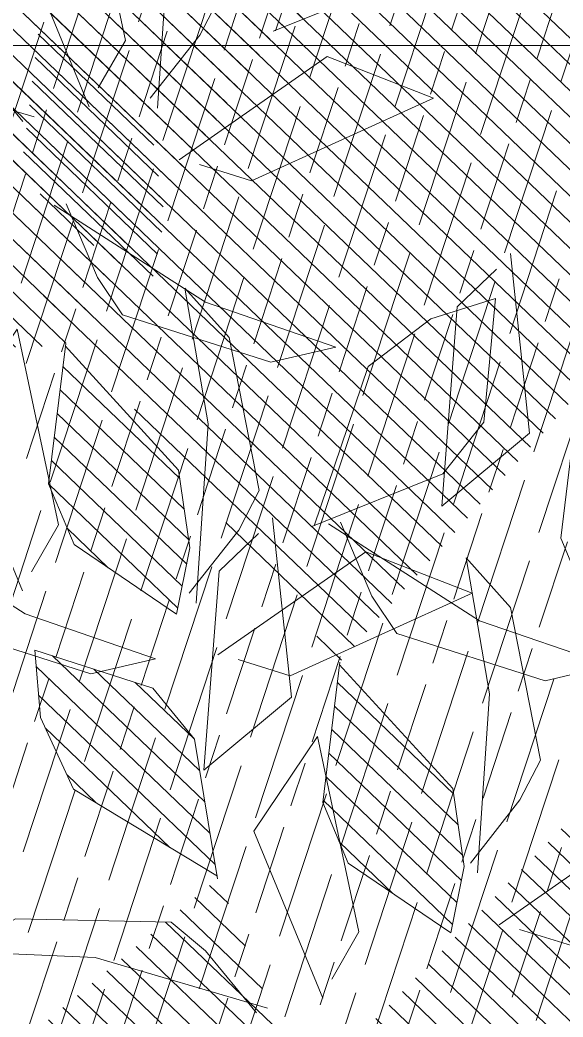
# Model space of a CAD drawing. Header units: millimetres. Extents: x 29001 to 40804, y -8833 to -5892.
# Drawn here: x 29478.02 to 29480.99, y -8282.2 to -8276.74 of the extents above; entities that cross this region are included whole.
import ezdxf

# ---------------------------------------------------------------- set-up
doc = ezdxf.new("R2010")
doc.units = ezdxf.units.MM
doc.layers.get('0').update_dxf_attribs({"lineweight": 0})
for name, color, linetype, lineweight in [('250', 250, 'Continuous', 0), ('252', 252, 'Continuous', 0), ('xxx_Auto_Tefris_Tefris', 32, 'Continuous', 0)]:
    doc.layers.add(name, color=color, linetype=linetype, lineweight=lineweight)
pattern_1 = [(44.99999999999999, (-1654801.431530525, 54992.85112506725), (-0.0105615167030975, 0.0105615167030975), [])]
pattern_2 = [(44.99999999999999, (-1654801.513832474, 54996.58392904807), (-0.0105615167030975, 0.0105615167030975), [])]

# ---------------------------------------------------------------- blocks, each defined once
blk = doc.blocks.new('cc')
at = {"color": 66, "linetype": 'Continuous', "true_color": 0x608d07}
for p, q in [((-0.5048582268937025, 0.5108976027695462), (-0.789224294889209, 0.675076428675311)), ((-0.7127127912935975, 0.4792405884927575), (-0.997078859287285, 0.6434194143967034)), ((-0.6230038125850115, 0.5032780369856482), (-0.7936234533826791, 0.6017853325301985)), ((-1.043112099572681, 0.3666729122596735), (-1.327478167566369, 0.5308517381654383)), ((-0.9347856591211894, 0.4557925156150304), (-1.020095479518204, 0.5050461633873056)), ((-0.6033655224346148, 0.3402779619700596), (-0.8877315904301213, 0.5044567878758244)), ((-0.8112200868345099, 0.3086209476950899), (-1.095586154830016, 0.4727997735990357)), ((-0.4950390819867607, 0.4293975653308735), (-0.5803489023874135, 0.4786512131013296)), ((-0.3714735097000812, 0.2822259974054759), (-0.6558395776937687, 0.4464048233094218)), ((-0.7215111081259238, 0.3326583961879805), (-0.8921307489235915, 0.4311656917307118)), ((-1.141619395117232, 0.1960532714656438), (-1.425985463110919, 0.3602320973695896)), ((-1.033292954658464, 0.2851728748137248), (-1.118602775057298, 0.3344265225859999)), ((-0.7018728179773461, 0.1696583211723919), (-0.9862388859728526, 0.3338371470781567)), ((-0.593546377527673, 0.2587779245313868), (-0.6788561979283259, 0.308031572303662)), ((-0.2621262408410985, 0.143263370884597), (-0.546492308834786, 0.3074421967885428)), ((-1.259764980801265, 0.1884337056744698), (-1.430384621597113, 0.2869410012190201)), ((-0.9097273823808791, 0.1380013068992412), (-1.194093450374567, 0.302180132805006)), ((-0.4699808052428125, 0.1116063566096273), (-0.7543468732365, 0.2757851825135731)), ((-0.8200184036631981, 0.1620387553866749), (-0.9906380444608658, 0.2605460509294062)), ((-0.3802718265324074, 0.1356438051025179), (-0.5508914673300751, 0.2341511006470682)), ((-1.240126690658144, 0.02543363066615711), (-1.524492758651832, 0.1896124565719219)), ((-1.447981255059858, -0.006223383608812583), (-1.732347323055365, 0.1579554422969522)), ((-1.131800250204833, 0.1145532340178761), (-1.217110070601848, 0.1638068817919702)), ((-0.8003801135218964, -0.0009613196216378128), (-1.084746181517403, 0.163217506284127)), ((-1.00823467792361, -0.0326183338984265), (-1.292600745919117, 0.1315604920073383)), ((-0.6920536730667664, 0.08815828373008117), (-0.7773634934656002, 0.1374119315005373)), ((-0.3606335363838298, -0.02735626991307072), (-0.6449996043793362, 0.1368225559908751)), ((-1.358272276343996, 0.01781406487862114), (-1.528891917141664, 0.1163213604231714)), ((-0.2523070959359757, 0.06176333344592422), (-0.3376169163348095, 0.1110169812181994)), ((-0.9185256992095674, -0.008580885409173789), (-1.089145340007235, 0.0899264101353765)), ((-0.5684881007873628, -0.05901328418622143), (-0.8528541687810502, 0.1051655417177244)), ((-0.1287415236474772, -0.08540823447947332), (-0.4131075916429836, 0.0787705914262915)), ((-0.4787791220715008, -0.03497583569878771), (-0.6493987628673494, 0.06353145984576258)), ((-0.03903254494071007, -0.06137078598294465), (-0.2096521857383777, 0.03713650956160564)), ((-1.338633986202694, -0.1451860101296916), (-1.623000054196382, 0.01899281577607326)), ((-1.230307545745745, -0.0560664067761536), (-1.315617366146398, -0.006812759005697444)), ((-0.8988874090628087, -0.1715809604211245), (-1.183253477056496, -0.007402134515359649)), ((-1.106741973468161, -0.2032379746960942), (-1.391108041461848, -0.03905914878851036)), ((-0.7905609686113166, -0.08246135706576752), (-0.8758707890119695, -0.03320770929349237)), ((-0.4591408319301991, -0.1979759107089194), (-0.7435068999238865, -0.03379708480315458)), ((-1.456779571892184, -0.1528055759154086), (-1.627399212689852, -0.05429828037267725)), ((-0.6669953963300941, -0.2296329249838891), (-0.9513614643256005, -0.06545409907994326)), ((-0.350814391475069, -0.1088563073535624), (-0.4361242118720838, -0.05960265958310629)), ((-0.01939425479031343, -0.2243708609985333), (-0.3037603227840009, -0.06019203509458748)), ((-1.01703299475048, -0.1792005262050225), (-1.187652635548147, -0.08069323066229117)), ((-0.577286417616051, -0.2055954764946364), (-0.7479060584137187, -0.1070881809500861)), ((-0.2272488191920274, -0.256027875273503), (-0.5116148871875339, -0.09184904936955718)), ((0.2124977579460392, -0.2824228255649359), (-0.07186831004764827, -0.1182439996591711)), ((-0.1375398404798034, -0.2319904267824313), (-0.3081594812774711, -0.1334831312397)), ((-1.328814841293934, -0.2266860475720023), (-1.414124661694586, -0.1774323997997271)), ((-0.997394704607359, -0.3422006012169732), (-1.281760772602865, -0.1780217753112083)), ((-1.205249269009073, -0.3738576154919429), (-1.489615337004579, -0.209678789586178)), ((-0.8890682641558669, -0.2530809978616162), (-0.9743780845528818, -0.2038273500893411)), ((-0.5576481274692924, -0.3685955515065871), (-0.8420141954647988, -0.2044167256026412)), ((-0.7655026918728254, -0.4002525657815568), (-1.049868759868332, -0.2360737398776109)), ((-0.4493216870196193, -0.2794759481512301), (-0.5346315074184531, -0.230222300378955)), ((-0.1179015503348637, -0.394990501794382), (-0.4022676183303702, -0.2308116758904362)), ((-1.115540290298668, -0.3498201669990522), (-1.286159931096336, -0.2513128714563209)), ((-0.009575109881552635, -0.305870898439025), (-0.09488493028220546, -0.2566172506667499)), ((0.3218450268032029, -0.4213854520876339), (0.03747895880951546, -0.2572066261818691)), ((-0.6757937131606013, -0.3762151172904851), (-0.84641335395645, -0.2777078217459348)), ((-0.3257561147365777, -0.4266475160711707), (-0.6101221827302652, -0.2624686901672248)), ((-0.2360471360243537, -0.40261006757828), (-0.4066667768220213, -0.3041027720355487)), ((0.1139904624014889, -0.4530424663607846), (-0.1703756055921986, -0.2888636404550198)), ((-1.095902000148271, -0.5128202420146408), (-1.380268068143778, -0.348641416108876)), ((0.203699441113713, -0.4290050178660749), (0.03307980031604529, -0.3304977223233436)), ((-0.9875755597040552, -0.4237006386556459), (-1.07288538010107, -0.3744469908851897)), ((-0.6561554230156617, -0.5392151923024358), (-0.9405214910093491, -0.3750363663966709)), ((-0.8640099874155567, -0.5708722065774054), (-1.148376055409244, -0.4066933806734596)), ((-0.5478289825623506, -0.4500955889470788), (-0.6331388029611844, -0.4008419411729847)), ((-0.216408845875776, -0.5656101425938687), (-0.5007749138694635, -0.4014313166899228)), ((-1.214047585843218, -0.5204398077949008), (-1.384667226640886, -0.4219325122521695)), ((-0.424263410279309, -0.5972671568670194), (-0.7086294782729965, -0.4330883309630735)), ((-0.1080824054279219, -0.4764905392348737), (-0.1933922258267557, -0.4272368914625986)), ((0.2233377312586526, -0.5920050928816636), (-0.06102833673503483, -0.4278262669777178)), ((-0.7743010087087896, -0.5468347580845148), (-0.9449206495046383, -0.4483274625399645)), ((0.3316641717101447, -0.5028854895226686), (0.2463543513113109, -0.4536318417522125)), ((-0.334554431567085, -0.5732297083759477), (-0.5051740723647526, -0.4747224128295784)), ((0.01548316685875761, -0.6236621071584523), (-0.2688829011367488, -0.4594832812526874)), ((0.1051921455673437, -0.5996246586619236), (-0.065427495228505, -0.5011173631191923)), ((0.4552297439950053, -0.6500570574480662), (0.1708636759994988, -0.4858782315423014)), ((-1.086082855248605, -0.5943202794514946), (-1.17139267564562, -0.5450666316792194)), ((-0.754662718556574, -0.7098348331019224), (-1.039028786550261, -0.5456560071961576)), ((-0.962517282960107, -0.7414918473732541), (-1.246883350955613, -0.5773130214693083)), ((-0.6463362781105388, -0.6207152297411085), (-0.7316460985093727, -0.5714615819688333)), ((-0.3149161414203263, -0.7362297833897173), (-0.5992822094158328, -0.5720509574857715)), ((-0.5227707058202213, -0.767886797664687), (-0.8071367738157278, -0.6037079717607412)), ((-0.2065897009706532, -0.6471101800307224), (-0.291899521369487, -0.5978565322602662)), ((0.1248304357195593, -0.7626247336811502), (-0.1595356322759471, -0.5984459077753854)), ((-0.8728083042533399, -0.7174543988803634), (-1.043427945049189, -0.6189471033358132)), ((-0.08302412868579268, -0.7942817479561199), (-0.3673901966794801, -0.6301029220503551)), ((0.2331568761637755, -0.6735051303185173), (0.1478470557667606, -0.6242514825480612)), ((0.564577012852169, -0.7890196839689452), (0.2802109448584815, -0.6248408580631803)), ((-0.4330617271152732, -0.7438493491681584), (-0.6036813679129409, -0.6453420536254271)), ((0.006684850024612388, -0.7702442994595913), (-0.1639347907712363, -0.67173700391686)), ((0.356722448450455, -0.8206766982439149), (0.07235638045676751, -0.65649787233815)), ((0.446431427159041, -0.7966392497473862), (0.2758117863631924, -0.6981319542046549)), ((-0.8531700141029432, -0.8804544738941331), (-1.137536082096631, -0.7162756479901873)), ((-0.7448435736550891, -0.7913348705351382), (-0.830153394053923, -0.742081222764682)), ((-0.4134234369612386, -0.906849424187385), (-0.6977895049549261, -0.7426705982834392)), ((-0.6212780013665906, -0.9385064384605357), (-0.9056440693602781, -0.7743276125565899)), ((-0.3050969965188415, -0.8177298208247521), (-0.3904068169176753, -0.768476173052477)), ((0.02632314017319004, -0.9332443744751799), (-0.2580429278204974, -0.7690655485712341)), ((-0.181531424228524, -0.9649013887501496), (-0.4658974922222114, -0.8007225628462038)), ((0.1346495806210442, -0.844124771116185), (0.04933976022402931, -0.7948711233439099)), ((0.4660697173112567, -0.9596393247666128), (0.1817036493175692, -0.795460498860848)), ((-0.5315690226598235, -0.914468989964007), (-0.7021886634574912, -0.8159616944212758)), ((0.2582151529095427, -0.9912963390415825), (-0.02615091508596379, -0.8271175131358177)), ((0.5743961577572918, -0.8705197214039799), (0.489086337358458, -0.8212660736317048)), ((0.9058162944475043, -0.9860342750544078), (0.6214502264519979, -0.8218554491504619)), ((-0.09182244552357588, -0.940863940251802), (-0.2624420863194246, -0.8423566447090707)), ((0.3479241316163098, -0.9672588905432349), (0.1773044908186421, -0.8687515950005036)), ((0.6979617300457903, -1.017691289331196), (0.4135956620521029, -0.8535124634272506)), ((0.7876707087525574, -0.9936538408310298), (0.6170510679548897, -0.8951465452882985)), ((-0.5119307325076079, -1.077469064981415), (-0.7962968005031144, -0.9132902390756499)), ((-0.4036042920633918, -0.9883494616206008), (-0.4889141124622256, -0.9390958138483256)), ((-0.07218415536590328, -1.103864015274667), (-0.3565502233614097, -0.9396851893707208)), ((-0.2800387197730743, -1.135521029545998), (-0.5644047877685807, -0.9713422036420525)), ((0.03614228507285588, -1.014744411908396), (-0.04916753532415896, -0.9654907641379395)), ((0.3675624217667064, -1.130258965564281), (0.08319635377301893, -0.9660801396585157)), ((-0.6300763182025548, -1.085088630759856), (-0.8006959589984035, -0.9865813352171244)), ((0.1597078573668114, -1.16191597983925), (-0.1246582106268761, -0.9977371539334854)), ((0.4758888622145605, -1.041139362199829), (0.3905790418139077, -0.9918857144293725)), ((0.807308998906592, -1.156653915853894), (0.5229429309129046, -0.9924750899499486)), ((-0.1903297410681262, -1.111483581047651), (-0.3609493818639748, -1.012976285504919)), ((0.599454434503059, -1.188310930128864), (0.3150883665093716, -1.024132104224918)), ((0.2494168360681215, -1.137878531337265), (0.0787971952722728, -1.039371235794533)), ((0.6891634132098261, -1.164273481628697), (0.5185437724121584, -1.065766186084147)), ((-0.5021115876061231, -1.158969102416449), (-0.5874214080031379, -1.109715454645993)), ((-0.1706914509159105, -1.274483656068696), (-0.455057518909598, -1.110304830162931)), ((-0.3785460153158056, -1.306140670343666), (-0.662912083311312, -1.14196184443972)), ((-0.0623650104716944, -1.185364052704244), (-0.1476748308687093, -1.136110404931969)), ((0.2690551262257941, -1.300878606361948), (-0.01531094176789338, -1.136699780456183)), ((0.06120056182044209, -1.33253562063328), (-0.2231655061732454, -1.168356794729334)), ((0.3773815666663722, -1.211759002993858), (0.2920717462675384, -1.162505355221583)), ((0.7088017033620417, -1.327273556649743), (0.4244356353665353, -1.163094730743978)), ((-0.2888370366108575, -1.282103221845318), (-0.4594566774085251, -1.183595926300768)), ((0.5009471389603277, -1.358930570924713), (0.2165810709666403, -1.194751745018948)), ((0.1509095405235712, -1.308498172133113), (-0.01971010027409648, -1.209990876588563)), ((-0.2691987464586418, -1.445103296866364), (-0.5535648144541483, -1.280924470960599)), ((-0.1608723060126067, -1.355983693501912), (-0.2461821264132595, -1.306730045729637)), ((0.1705478306794248, -1.471498247154159), (-0.1138182373160816, -1.307319421250213)), ((-0.03730673372228921, -1.503155261430948), (-0.3216728017159767, -1.338976435527002)), ((0.2788742711218219, -1.382378643787888), (0.1935644507211691, -1.333124996017432)), ((-0.3873443321517698, -1.452722862642986), (-0.5579639729494374, -1.354215567100255)), ((0.4024398434157774, -1.529550211720561), (0.11807377542209, -1.365371385814797)), ((0.05240224498265889, -1.479117812928962), (-0.1182173958150088, -1.380610517386231)), ((-0.259379601553519, -1.52660333429958), (-0.3446894219541718, -1.477349686527305)), ((0.07204053513487452, -1.642117887951827), (-0.2123255328588129, -1.477939062047881)), ((-0.1358140292650205, -1.673774902226796), (-0.420180097258708, -1.50959607632285)), ((0.3039325478712271, -1.700169852518229), (0.01956647987753968, -1.535991026612464)), ((-0.04610505055825342, -1.649737453728449), (-0.2167246913559211, -1.551230158183898))]:
    blk.add_line(p, q, dxfattribs=at)
blk = doc.blocks.new('U1')
at = {"lineweight": 0}
h = blk.add_hatch(dxfattribs=at)
h.set_pattern_fill('ANSI31', color=63, scale=0.1194899212860037, style=0)
h.set_pattern_definition(pattern_2)
edge = h.paths.add_edge_path()
edge.add_line((-2359702.903192607, 78422.68319526207), (-2359702.887252613, 78422.79342749505))
edge.add_line((-2359702.887252613, 78422.79342749505), (-2359702.855293586, 78422.83424557942))
edge.add_line((-2359702.855293586, 78422.8342455794), (-2359702.762967762, 78422.8661900768))
edge.add_line((-2359702.762967762, 78422.86619007682), (-2359702.766518693, 78422.81294917854))
edge.add_line((-2359702.766518692, 78422.81294917854), (-2359702.791375534, 78422.75615884548))
edge.add_line((-2359702.791375534, 78422.75615884547), (-2359702.903231964, 78422.68517077321))
edge.add_line((-2359703.184066203, 78422.90265326496), (-2359703.168126209, 78423.01288549793))
edge.add_line((-2359703.168126209, 78423.01288549791), (-2359703.136167182, 78423.05370358229))
edge.add_line((-2359703.136167181, 78423.05370358232), (-2359703.043841356, 78423.08564807974))
edge.add_line((-2359703.043841356, 78423.08564807971), (-2359703.047392289, 78423.03240718141))
edge.add_line((-2359703.047392289, 78423.03240718142), (-2359703.07224913, 78422.97561684834))
edge.add_line((-2359703.072249129, 78422.97561684834), (-2359703.184105561, 78422.9046287761))
edge.add_line((-2359703.570524517, 78423.28469189895), (-2359703.674737489, 78423.32399692167))
edge.add_line((-2359703.674737489, 78423.3239969217), (-2359703.707715281, 78423.36399642969))
edge.add_line((-2359703.707715281, 78423.36399642967), (-2359703.719027414, 78423.46103531132))
edge.add_line((-2359703.719027414, 78423.46103531132), (-2359703.667800476, 78423.44610201358))
edge.add_line((-2359703.667800476, 78423.44610201358), (-2359703.617695721, 78423.40959834254))
edge.add_line((-2359703.617695721, 78423.40959834252), (-2359703.572462149, 78423.28507890055))
edge.add_line((-2359703.823762535, 78422.76777352749), (-2359703.807959051, 78422.65752164075))
edge.add_line((-2359703.807959051, 78422.65752164077), (-2359703.827105473, 78422.60934581753))
edge.add_line((-2359703.827105473, 78422.60934581752), (-2359703.906670168, 78422.55265394715))
edge.add_line((-2359703.906670168, 78422.55265394716), (-2359703.918282508, 78422.60473423054))
edge.add_line((-2359703.918282507, 78422.60473423052), (-2359703.910455535, 78422.66623010831))
edge.add_line((-2359703.910455535, 78422.66623010833), (-2359703.82316749, 78422.76588935211))
edge.add_line((-2359703.453394955, 78422.3656591076), (-2359703.437591471, 78422.25540722086))
edge.add_line((-2359703.437591471, 78422.25540722087), (-2359703.456737893, 78422.20723139764))
edge.add_line((-2359703.456737893, 78422.20723139764), (-2359703.536302587, 78422.15053952727))
edge.add_line((-2359703.536302587, 78422.15053952728), (-2359703.547914929, 78422.20261981068))
edge.add_line((-2359703.547914929, 78422.20261981068), (-2359703.540087956, 78422.26411568845))
edge.add_line((-2359703.540087956, 78422.26411568842), (-2359703.452799912, 78422.36377493221))
edge.add_line((-2359702.682988091, 78423.3664055448), (-2359702.667048098, 78423.47663777779))
edge.add_line((-2359702.667048098, 78423.47663777777), (-2359702.635089072, 78423.51745586212))
edge.add_line((-2359702.635089071, 78423.51745586212), (-2359702.542763248, 78423.54940035954))
edge.add_line((-2359702.542763248, 78423.54940035954), (-2359702.546314179, 78423.49615946125))
edge.add_line((-2359702.546314179, 78423.49615946124), (-2359702.57117102, 78423.43936912816))
edge.add_line((-2359702.57117102, 78423.43936912816), (-2359702.68302745, 78423.36838105592))
h = blk.add_hatch(dxfattribs=at)
h.set_pattern_fill('ANSI31', color=41, scale=0.1194899212860037, style=0)
h.set_pattern_definition(pattern_2)
edge = h.paths.add_edge_path()
edge.add_line((-2359703.273560187, 78423.22573061027), (-2359703.257620193, 78423.33596284325))
edge.add_line((-2359703.257620193, 78423.33596284327), (-2359703.225661167, 78423.37678092763))
edge.add_line((-2359703.225661166, 78423.37678092762), (-2359703.13333534, 78423.40872542503))
edge.add_line((-2359703.13333534, 78423.40872542503), (-2359703.136886273, 78423.35548452674))
edge.add_line((-2359703.136886273, 78423.35548452674), (-2359703.161743113, 78423.29869419365))
edge.add_line((-2359703.161743113, 78423.29869419365), (-2359703.273599544, 78423.22770612141))
edge.add_line((-2359703.410883268, 78422.86342911399), (-2359703.515096242, 78422.9027341367))
edge.add_line((-2359703.515096242, 78422.90273413667), (-2359703.548074033, 78422.94273364468))
edge.add_line((-2359703.548074033, 78422.9427336447), (-2359703.559386164, 78423.03977252635))
edge.add_line((-2359703.559386165, 78423.03977252635), (-2359703.508159229, 78423.02483922857))
edge.add_line((-2359703.508159229, 78423.02483922857), (-2359703.458054474, 78422.98833555753))
edge.add_line((-2359703.458054474, 78422.98833555753), (-2359703.412820901, 78422.86381611557))
edge.add_line((-2359703.242668624, 78422.62096981081), (-2359703.22686514, 78422.51071792407))
edge.add_line((-2359703.22686514, 78422.51071792407), (-2359703.24601156, 78422.46254210084))
edge.add_line((-2359703.246011561, 78422.46254210082), (-2359703.325576257, 78422.40585023047))
edge.add_line((-2359703.325576256, 78422.40585023048), (-2359703.337188596, 78422.45793051383))
edge.add_line((-2359703.337188597, 78422.45793051383), (-2359703.329361624, 78422.51942639163))
edge.add_line((-2359703.329361624, 78422.51942639162), (-2359703.24207358, 78422.61908563542))
edge.add_line((-2359702.50831914, 78422.61458702243), (-2359702.492515658, 78422.50433513569))
edge.add_line((-2359702.492515658, 78422.50433513569), (-2359702.511662078, 78422.45615931245))
edge.add_line((-2359702.511662078, 78422.45615931245), (-2359702.591226773, 78422.39946744208))
edge.add_line((-2359702.591226773, 78422.3994674421), (-2359702.602839113, 78422.45154772548))
edge.add_line((-2359702.602839113, 78422.45154772548), (-2359702.595012141, 78422.51304360326))
edge.add_line((-2359702.595012141, 78422.51304360325), (-2359702.507724096, 78422.61270284704))
h = blk.add_hatch(dxfattribs=at)
h.set_pattern_fill('ANSI31', color=63, scale=0.1194899212860037, style=0)
h.set_pattern_definition([(44.99999999999999, (-1654802.36771532, 54993.52981670204), (-0.0105615167030975, 0.0105615167030975), [])])
edge = h.paths.add_edge_path()
edge.add_line((-2359703.757075453, 78419.62908291603), (-2359703.741135458, 78419.73931514901))
edge.add_line((-2359703.741135459, 78419.73931514901), (-2359703.709176433, 78419.78013323339))
edge.add_line((-2359703.709176433, 78419.78013323338), (-2359703.616850608, 78419.81207773078))
edge.add_line((-2359703.616850608, 78419.81207773079), (-2359703.620401538, 78419.7588368325))
edge.add_line((-2359703.620401539, 78419.7588368325), (-2359703.64525838, 78419.70204649943))
edge.add_line((-2359703.64525838, 78419.70204649943), (-2359703.75711481, 78419.63105842717))
edge.add_line((-2359704.037949048, 78419.84854091892), (-2359704.022009055, 78419.95877315187))
edge.add_line((-2359704.022009055, 78419.9587731519), (-2359703.990050028, 78419.9995912363))
edge.add_line((-2359703.990050028, 78419.99959123626), (-2359703.897724203, 78420.03153573365))
edge.add_line((-2359703.897724203, 78420.03153573365), (-2359703.901275135, 78419.97829483535))
edge.add_line((-2359703.901275135, 78419.97829483534), (-2359703.926131976, 78419.92150450227))
edge.add_line((-2359703.926131976, 78419.92150450229), (-2359704.037988407, 78419.85051643004))
edge.add_line((-2359704.424407362, 78420.23057955292), (-2359704.528620335, 78420.26988457564))
edge.add_line((-2359704.528620335, 78420.26988457562), (-2359704.561598126, 78420.30988408363))
edge.add_line((-2359704.561598126, 78420.30988408365), (-2359704.572910259, 78420.4069229653))
edge.add_line((-2359704.572910259, 78420.4069229653), (-2359704.521683323, 78420.39198966754))
edge.add_line((-2359704.521683323, 78420.39198966752), (-2359704.471578568, 78420.35548599646))
edge.add_line((-2359704.471578568, 78420.35548599648), (-2359704.426344996, 78420.23096655452))
edge.add_line((-2359704.677645381, 78419.71366118143), (-2359704.661841898, 78419.6034092947))
edge.add_line((-2359704.661841898, 78419.60340929471), (-2359704.680988318, 78419.55523347147))
edge.add_line((-2359704.680988318, 78419.55523347147), (-2359704.760553014, 78419.4985416011))
edge.add_line((-2359704.760553014, 78419.49854160112), (-2359704.772165353, 78419.5506218845))
edge.add_line((-2359704.772165354, 78419.5506218845), (-2359704.764338381, 78419.61211776227))
edge.add_line((-2359704.764338381, 78419.61211776227), (-2359704.677050336, 78419.71177700607))
edge.add_line((-2359704.307277802, 78419.31154676157), (-2359704.291474318, 78419.20129487483))
edge.add_line((-2359704.291474318, 78419.20129487482), (-2359704.310620739, 78419.15311905158))
edge.add_line((-2359704.310620739, 78419.15311905161), (-2359704.390185433, 78419.09642718124))
edge.add_line((-2359704.390185434, 78419.09642718123), (-2359704.401797774, 78419.1485074646))
edge.add_line((-2359704.401797774, 78419.1485074646), (-2359704.393970802, 78419.2100033424))
edge.add_line((-2359704.393970802, 78419.21000334239), (-2359704.306682758, 78419.30966258615))
edge.add_line((-2359703.536870938, 78420.31229319873), (-2359703.520930945, 78420.4225254317))
edge.add_line((-2359703.520930945, 78420.4225254317), (-2359703.488971919, 78420.46334351606))
edge.add_line((-2359703.488971919, 78420.4633435161), (-2359703.396646093, 78420.4952880135))
edge.add_line((-2359703.396646093, 78420.49528801347), (-2359703.400197024, 78420.4420471152))
edge.add_line((-2359703.400197024, 78420.44204711523), (-2359703.425053866, 78420.38525678215))
edge.add_line((-2359703.425053866, 78420.38525678212), (-2359703.536910297, 78420.31426870986))
at = {"lineweight": 0, "true_color": 0x6c822b}
h = blk.add_hatch(dxfattribs=at)
h.set_pattern_fill('ANSI31', color=67, scale=0.1194899212860037, style=0)
h.set_pattern_definition([(44.99999999999999, (-1654801.206286443, 54993.36646732662), (-0.0105615167030975, 0.0105615167030975), [])])
edge = h.paths.add_edge_path()
edge.add_line((-2359702.595646576, 78419.46573354062), (-2359702.579706581, 78419.57596577359))
edge.add_line((-2359702.579706581, 78419.57596577359), (-2359702.547747556, 78419.61678385797))
edge.add_line((-2359702.547747556, 78419.61678385797), (-2359702.455421729, 78419.64872835537))
edge.add_line((-2359702.455421729, 78419.64872835537), (-2359702.458972661, 78419.59548745707))
edge.add_line((-2359702.458972661, 78419.59548745707), (-2359702.483829502, 78419.53869712401))
edge.add_line((-2359702.483829502, 78419.538697124), (-2359702.595685934, 78419.46770905174))
edge.add_line((-2359702.87652017, 78419.6851915435), (-2359702.860580178, 78419.79542377648))
edge.add_line((-2359702.860580178, 78419.79542377646), (-2359702.82862115, 78419.83624186083))
edge.add_line((-2359702.828621151, 78419.83624186083), (-2359702.736295326, 78419.86818635823))
edge.add_line((-2359702.736295326, 78419.86818635825), (-2359702.739846257, 78419.81494545996))
edge.add_line((-2359702.739846258, 78419.81494545995), (-2359702.764703099, 78419.75815512687))
edge.add_line((-2359702.764703099, 78419.75815512688), (-2359702.876559529, 78419.68716705464))
edge.add_line((-2359703.262978484, 78420.0672301775), (-2359703.367191459, 78420.10653520022))
edge.add_line((-2359703.367191459, 78420.10653520022), (-2359703.40016925, 78420.14653470823))
edge.add_line((-2359703.40016925, 78420.14653470823), (-2359703.411481381, 78420.24357358988))
edge.add_line((-2359703.411481382, 78420.24357358986), (-2359703.360254446, 78420.2286402921))
edge.add_line((-2359703.360254446, 78420.22864029213), (-2359703.310149691, 78420.19213662109))
edge.add_line((-2359703.310149691, 78420.19213662107), (-2359703.264916119, 78420.0676171791))
edge.add_line((-2359703.516216504, 78419.55031180603), (-2359703.500413021, 78419.44005991927))
edge.add_line((-2359703.500413021, 78419.4400599193), (-2359703.519559441, 78419.39188409607))
edge.add_line((-2359703.519559441, 78419.39188409605), (-2359703.599124137, 78419.33519222567))
edge.add_line((-2359703.599124137, 78419.33519222567), (-2359703.610736477, 78419.38727250906))
edge.add_line((-2359703.610736476, 78419.38727250908), (-2359703.602909504, 78419.44876838686))
edge.add_line((-2359703.602909504, 78419.44876838685), (-2359703.51562146, 78419.54842763064))
edge.add_line((-2359703.145848925, 78419.14819738614), (-2359703.130045441, 78419.0379454994))
edge.add_line((-2359703.130045441, 78419.03794549941), (-2359703.149191862, 78418.98976967618))
edge.add_line((-2359703.149191862, 78418.98976967616), (-2359703.228756556, 78418.93307780579))
edge.add_line((-2359703.228756556, 78418.9330778058), (-2359703.240368897, 78418.98515808918))
edge.add_line((-2359703.240368897, 78418.98515808917), (-2359703.232541924, 78419.04665396697))
edge.add_line((-2359703.232541924, 78419.04665396699), (-2359703.145253881, 78419.14631321076))
edge.add_line((-2359702.375442061, 78420.14894382331), (-2359702.359502068, 78420.25917605628))
edge.add_line((-2359702.359502068, 78420.2591760563), (-2359702.32754304, 78420.29999414067))
edge.add_line((-2359702.327543041, 78420.29999414066), (-2359702.235217216, 78420.33193863806))
edge.add_line((-2359702.235217216, 78420.33193863806), (-2359702.238768147, 78420.27869773978))
edge.add_line((-2359702.238768147, 78420.27869773978), (-2359702.263624988, 78420.2219074067))
edge.add_line((-2359702.263624988, 78420.22190740671), (-2359702.375481419, 78420.15091933447))
h = blk.add_hatch(dxfattribs=at)
h.set_pattern_fill('ANSI31', color=67, scale=0.1194899212860037, style=0)
h.set_pattern_definition(pattern_1)
edge = h.paths.add_edge_path()
edge.add_line((-2359702.820890658, 78418.95039128124), (-2359702.804950664, 78419.06062351422))
edge.add_line((-2359702.804950664, 78419.06062351423), (-2359702.772991638, 78419.1014415986))
edge.add_line((-2359702.772991638, 78419.1014415986), (-2359702.680665812, 78419.133386096))
edge.add_line((-2359702.680665812, 78419.133386096), (-2359702.684216744, 78419.0801451977))
edge.add_line((-2359702.684216744, 78419.0801451977), (-2359702.709073585, 78419.02335486464))
edge.add_line((-2359702.709073585, 78419.02335486462), (-2359702.820930016, 78418.95236679236))
edge.add_line((-2359703.101764254, 78419.16984928411), (-2359703.08582426, 78419.28008151708))
edge.add_line((-2359703.08582426, 78419.28008151709), (-2359703.053865233, 78419.32089960147))
edge.add_line((-2359703.053865233, 78419.32089960147), (-2359702.961539408, 78419.35284409887))
edge.add_line((-2359702.961539408, 78419.35284409886), (-2359702.96509034, 78419.29960320058))
edge.add_line((-2359702.96509034, 78419.29960320059), (-2359702.98994718, 78419.2428128675))
edge.add_line((-2359702.989947181, 78419.24281286748), (-2359703.101803612, 78419.17182479525))
edge.add_line((-2359703.488222567, 78419.5518879181), (-2359703.592435541, 78419.59119294083))
edge.add_line((-2359703.592435541, 78419.59119294085), (-2359703.625413332, 78419.63119244885))
edge.add_line((-2359703.625413331, 78419.63119244885), (-2359703.636725463, 78419.7282313305))
edge.add_line((-2359703.636725463, 78419.7282313305), (-2359703.585498528, 78419.71329803273))
edge.add_line((-2359703.585498528, 78419.71329803273), (-2359703.535393773, 78419.6767943617))
edge.add_line((-2359703.535393773, 78419.6767943617), (-2359703.490160201, 78419.55227491973))
edge.add_line((-2359703.741460585, 78419.03496954667), (-2359703.725657103, 78418.9247176599))
edge.add_line((-2359703.725657103, 78418.9247176599), (-2359703.744803523, 78418.87654183668))
edge.add_line((-2359703.744803523, 78418.87654183668), (-2359703.824368218, 78418.81984996631))
edge.add_line((-2359703.824368219, 78418.81984996631), (-2359703.835980559, 78418.87193024968))
edge.add_line((-2359703.835980559, 78418.8719302497), (-2359703.828153586, 78418.9334261275))
edge.add_line((-2359703.828153586, 78418.93342612749), (-2359703.740865542, 78419.03308537128))
edge.add_line((-2359703.371093007, 78418.63285512677), (-2359703.355289523, 78418.52260324002))
edge.add_line((-2359703.355289523, 78418.52260324002), (-2359703.374435944, 78418.4744274168))
edge.add_line((-2359703.374435944, 78418.4744274168), (-2359703.454000639, 78418.4177355464))
edge.add_line((-2359703.454000639, 78418.41773554643), (-2359703.465612979, 78418.46981582983))
edge.add_line((-2359703.465612979, 78418.46981582981), (-2359703.457786005, 78418.53131170761))
edge.add_line((-2359703.457786005, 78418.5313117076), (-2359703.370497962, 78418.63097095137))
edge.add_line((-2359702.600686143, 78419.63360156395), (-2359702.584746149, 78419.7438337969))
edge.add_line((-2359702.584746149, 78419.74383379692), (-2359702.552787123, 78419.7846518813))
edge.add_line((-2359702.552787123, 78419.78465188132), (-2359702.460461298, 78419.81659637873))
edge.add_line((-2359702.460461298, 78419.81659637872), (-2359702.464012228, 78419.76335548043))
edge.add_line((-2359702.464012229, 78419.76335548042), (-2359702.48886907, 78419.70656514732))
edge.add_line((-2359702.48886907, 78419.70656514734), (-2359702.6007255, 78419.6355770751))
at = {"lineweight": 0}
h = blk.add_hatch(dxfattribs=at)
h.set_pattern_fill('ANSI31', color=41, scale=0.1194899212860037, style=0)
h.set_pattern_definition(pattern_1)
edge = h.paths.add_edge_path()
edge.add_line((-2359703.191258236, 78419.49292662948), (-2359703.175318243, 78419.60315886243))
edge.add_line((-2359703.175318244, 78419.60315886242), (-2359703.143359217, 78419.64397694681))
edge.add_line((-2359703.143359217, 78419.6439769468), (-2359703.051033392, 78419.6759214442))
edge.add_line((-2359703.051033392, 78419.67592144421), (-2359703.054584323, 78419.6226805459))
edge.add_line((-2359703.054584324, 78419.62268054587), (-2359703.079441164, 78419.56589021282))
edge.add_line((-2359703.079441164, 78419.56589021283), (-2359703.191297595, 78419.49490214058))
edge.add_line((-2359703.32858132, 78419.13062513317), (-2359703.432794292, 78419.16993015588))
edge.add_line((-2359703.432794292, 78419.16993015587), (-2359703.465772083, 78419.20992966386))
edge.add_line((-2359703.465772083, 78419.20992966389), (-2359703.477084215, 78419.30696854554))
edge.add_line((-2359703.477084215, 78419.30696854551), (-2359703.425857279, 78419.29203524774))
edge.add_line((-2359703.42585728, 78419.29203524774), (-2359703.375752525, 78419.2555315767))
edge.add_line((-2359703.375752525, 78419.25553157668), (-2359703.330518953, 78419.1310121347))
edge.add_line((-2359703.160366674, 78418.88816582995), (-2359703.144563192, 78418.77791394322))
edge.add_line((-2359703.144563192, 78418.77791394324), (-2359703.163709612, 78418.72973812))
edge.add_line((-2359703.163709612, 78418.72973812), (-2359703.243274307, 78418.67304624963))
edge.add_line((-2359703.243274306, 78418.67304624962), (-2359703.254886648, 78418.725126533))
edge.add_line((-2359703.254886648, 78418.72512653303), (-2359703.247059675, 78418.78662241081))
edge.add_line((-2359703.247059674, 78418.7866224108), (-2359703.159771631, 78418.88628165459))
edge.add_line((-2359702.426017191, 78418.8817830416), (-2359702.410213707, 78418.77153115485))
edge.add_line((-2359702.410213708, 78418.77153115487), (-2359702.429360129, 78418.72335533162))
edge.add_line((-2359702.429360128, 78418.72335533162), (-2359702.508924824, 78418.66666346126))
edge.add_line((-2359702.508924824, 78418.66666346128), (-2359702.520537164, 78418.71874374466))
edge.add_line((-2359702.520537164, 78418.71874374463), (-2359702.512710192, 78418.78023962241))
edge.add_line((-2359702.512710191, 78418.78023962243), (-2359702.425422148, 78418.87989886622))
at = {"color": 67, "lineweight": 0, "true_color": 0x6c822b}
for points in [[(-2359703.35341251, 78423.50170607983), (-2359703.457625483, 78423.54101110256), (-2359703.490603275, 78423.58101061055), (-2359703.501915406, 78423.6780494922), (-2359703.45068847, 78423.66311619442), (-2359703.400583715, 78423.62661252337), (-2359703.355350143, 78423.50209308142)], [(-2359703.361926015, 78423.14476520904), (-2359703.384017471, 78423.18156762638), (-2359703.354562196, 78423.3361378622), (-2359703.303015463, 78423.26253302759), (-2359703.354562195, 78423.13004407582)], [(-2359703.302007638, 78423.11944960746), (-2359703.262946428, 78423.16914127884), (-2359703.23631396, 78423.19221218923), (-2359703.113804735, 78423.19753634142), (-2359703.067641662, 78423.17269050576), (-2359703.175947161, 78423.16559184402), (-2359703.310885129, 78423.12299904226)], [(-2359703.230920406, 78419.07995704471), (-2359703.271034084, 78419.12880306115), (-2359703.287828224, 78419.15977905392), (-2359703.266644491, 78419.28056028686), (-2359703.2324402, 78419.32028951246), (-2359703.248832218, 78419.21299657704), (-2359703.236298367, 78419.07205224589)], [(-2359703.32858132, 78419.13062513317), (-2359703.432794292, 78419.16993015588), (-2359703.465772083, 78419.20992966386), (-2359703.477084215, 78419.30696854553), (-2359703.42585728, 78419.29203524775), (-2359703.375752525, 78419.25553157671), (-2359703.330518953, 78419.13101213472)], [(-2359703.190130082, 78419.08888388287), (-2359703.212221539, 78419.12568630022), (-2359703.182766263, 78419.28025653606), (-2359703.13121953, 78419.20665170143), (-2359703.182766263, 78419.07416274965)], [(-2359703.130211706, 78419.06356828129), (-2359703.091150495, 78419.11325995265), (-2359703.064518027, 78419.13633086305), (-2359702.942008801, 78419.14165501526), (-2359702.895845728, 78419.11680917957), (-2359703.004151228, 78419.10971051785), (-2359703.139089196, 78419.06711771605)], [(-2359703.268545712, 78419.0268964402), (-2359703.309242095, 78419.01324891942), (-2359703.453842136, 78419.07530050441), (-2359703.370863535, 78419.10978657917), (-2359703.252584164, 78419.03091720594)], [(-2359703.163056048, 78418.99815526782), (-2359703.186513002, 78418.93946274894), (-2359703.205555606, 78418.90981592005), (-2359703.321587333, 78418.87014861767), (-2359703.372884461, 78418.8809629409), (-2359703.270980173, 78418.91832586631), (-2359703.153537826, 78418.99725429513)], [(-2359703.500725391, 78418.93970847652), (-2359703.469149332, 78418.91063266365), (-2359703.453804641, 78418.75403090256), (-2359703.524021504, 78418.81010522317), (-2359703.511942913, 78418.95175442233)], [(-2359703.160366674, 78418.88816582995), (-2359703.144563192, 78418.77791394324), (-2359703.163709612, 78418.72973812), (-2359703.243274306, 78418.67304624962), (-2359703.254886648, 78418.725126533), (-2359703.247059674, 78418.7866224108), (-2359703.159771631, 78418.88628165457)], [(-2359703.016186151, 78418.75561014136), (-2359703.039643105, 78418.69691762251), (-2359703.058685709, 78418.66727079355), (-2359703.174717437, 78418.62760349122), (-2359703.226014565, 78418.6384178144), (-2359703.124110276, 78418.67578073985), (-2359703.006667929, 78418.75470916866)], [(-2359703.309156085, 78418.7354598724), (-2359703.277580027, 78418.70638405954), (-2359703.262235336, 78418.54978229843), (-2359703.332452201, 78418.605856619), (-2359703.320373608, 78418.74750581822)]]:
    blk.add_lwpolyline(points, dxfattribs=at)
at = {"color": 63, "lineweight": 0}
blk.add_lwpolyline([(-2359703.273560187, 78423.22573061027), (-2359703.257620193, 78423.33596284325), (-2359703.225661166, 78423.37678092762), (-2359703.13333534, 78423.40872542506), (-2359703.136886273, 78423.35548452674), (-2359703.161743113, 78423.29869419365), (-2359703.273599544, 78423.22770612141)], dxfattribs=at)
at = {"layer": '250', "lineweight": 0}
for points in [[(-2359703.255751595, 78423.4510379914), (-2359703.295865274, 78423.4998840078), (-2359703.312659414, 78423.5308600006), (-2359703.291475682, 78423.65164123352), (-2359703.25727139, 78423.69137045913), (-2359703.273663409, 78423.5840775237), (-2359703.261129556, 78423.4431331926)], [(-2359703.132042656, 78423.4702863764), (-2359703.154134114, 78423.50708879372), (-2359703.124678838, 78423.6616590296), (-2359703.073132104, 78423.58805419494), (-2359703.124678838, 78423.4555652432)], [(-2359703.293376902, 78423.39797738686), (-2359703.334073285, 78423.38432986611), (-2359703.478673325, 78423.44638145108), (-2359703.395694727, 78423.48086752584), (-2359703.277415354, 78423.40199815265)], [(-2359703.472863602, 78423.23402381052), (-2359703.512977281, 78423.28286982699), (-2359703.529771421, 78423.31384581975), (-2359703.50858769, 78423.43462705267), (-2359703.474383398, 78423.47435627824), (-2359703.490775416, 78423.36706334283), (-2359703.478241565, 78423.22611901174)], [(-2359703.51048891, 78423.18096320602), (-2359703.551185293, 78423.16731568523), (-2359703.695785333, 78423.22936727025), (-2359703.612806734, 78423.26385334501), (-2359703.49452736, 78423.18498397179)], [(-2359703.56266231, 78418.83710373088), (-2359703.546858826, 78418.72685184416), (-2359703.566005248, 78418.6786760209), (-2359703.645569943, 78418.62198415057), (-2359703.657182283, 78418.67406443393), (-2359703.64935531, 78418.73556031172), (-2359703.562067267, 78418.83521955553)], [(-2359703.373782379, 78418.74284456462), (-2359703.397239333, 78418.6841520458), (-2359703.416281938, 78418.65450521684), (-2359703.532313665, 78418.61483791447), (-2359703.583610794, 78418.6256522377), (-2359703.481706505, 78418.66301516313), (-2359703.364264157, 78418.74194359193)], [(-2359703.371093007, 78418.63285512677), (-2359703.355289523, 78418.52260324002), (-2359703.374435944, 78418.4744274168), (-2359703.454000639, 78418.4177355464), (-2359703.465612979, 78418.46981582981), (-2359703.457786005, 78418.53131170763), (-2359703.370497963, 78418.63097095139)]]:
    blk.add_lwpolyline(points, dxfattribs=at)
blk = doc.blocks.new('MOBİLYALAR')
at = {"layer": 'xxx_Auto_Tefris_Tefris', "lineweight": 0}
blk.add_lwpolyline([(349.4345221448712, -2018.439108817701), (310.1286348585527, -2018.439108817701), (310.1286348585527, -1955.085872305194), (349.4345221448712, -1955.085872305194)], close=True, dxfattribs=at)
at = {"lineweight": 0, "extrusion": (7.374000000000131e-13, 3.02000000000002e-14, -1), "xscale": 6.952506840120427, "yscale": 6.952506840120427, "zscale": 6.952506840120427, "rotation": 358.8247405303607}
for p in [(16390885.03772735, -883545.541793138), (16390884.37521367, -883578.6399442104)]:
    blk.add_blockref('U1', p, dxfattribs=at)
at = {"layer": '252', "lineweight": 0, "extrusion": (0, 0, -1), "xscale": 2.5, "yscale": 2.5, "zscale": 2.5, "rotation": 138.2177405299978}
blk.add_blockref('cc', (-336.4016989318879, -1957.851873719964), dxfattribs=at)

msp = doc.modelspace()

# ---------------------------------------------------------------- block references
at = {"color": 6}
msp.add_blockref('MOBİLYALAR', (29144.79192030808, -6321.79912104841), dxfattribs=at)

doc.saveas('drawing.dxf')
